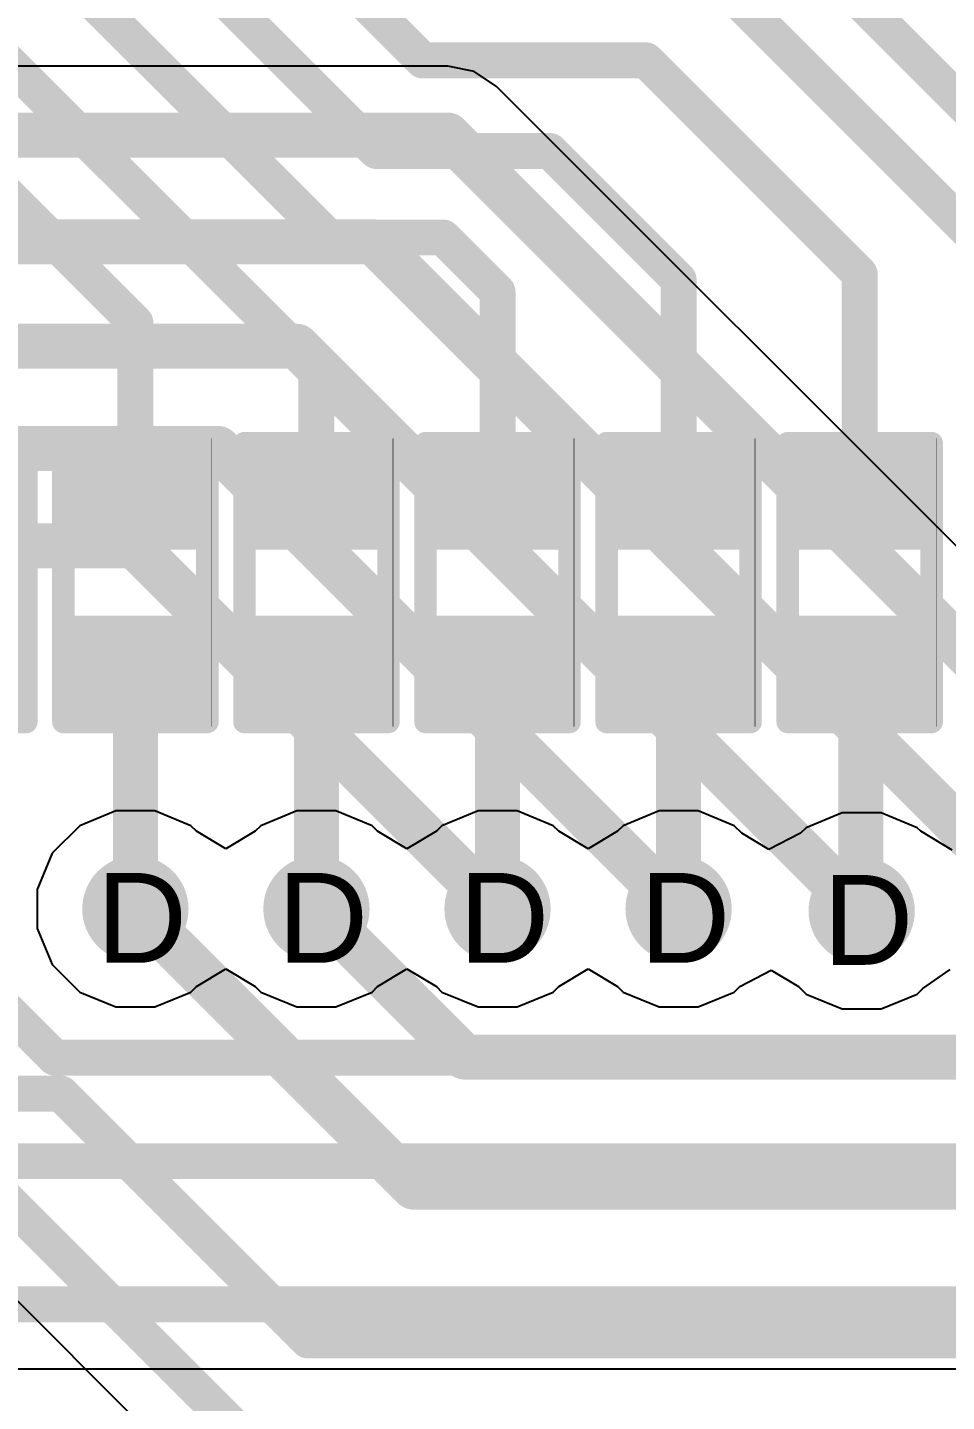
# Model space of a CAD drawing. Header units: inches. Extents: x -11 to 5428, y 0 to 5423.
# Drawn here: x 150.24 to 155.43, y 32.22 to 39.98 of the extents above; entities that cross this region are included whole.
import ezdxf

# ---------------------------------------------------------------- set-up
doc = ezdxf.new("R2010")
doc.units = ezdxf.units.IN
for name, color, linetype in [('Bottom Layer', 5, 'Continuous'), ('Drill Drawing', 1, 'Continuous'), ('GND', 16, 'Continuous'), ('PWR', 76, 'Continuous'), ('Top Layer', 1, 'Continuous'), ('Top Overlay', 2, 'Continuous'), ('Top Paste', 8, 'Continuous'), ('Top Solder', 216, 'Continuous'), ('Via Holes', 16, 'Continuous')]:
    doc.layers.add(name, color=color, linetype=linetype)
doc.styles.add('Arial', font='', dxfattribs={"height": 0.2})
doc.styles.get('Arial').set_extended_font_data('Arial')

# ---------------------------------------------------------------- blocks, each defined once
blk = doc.blocks.new('R___0402_472')
at = {"layer": 'Top Layer'}
for points in [[(-0.6985, -0.3175), (-0.6985, 0.3175), (-0.2413, 0.3175), (-0.2413, -0.3175)], [(0.2413, -0.3175), (0.2413, 0.3175), (0.6985, 0.3175), (0.6985, -0.3175)]]:
    blk.add_hatch(color=1, dxfattribs=at).paths.add_polyline_path(points)
at = {"layer": 'Top Paste'}
for points in [[(-0.6985, -0.3175), (-0.6985, 0.3175), (-0.2413, 0.3175), (-0.2413, -0.3175)], [(0.2413, -0.3175), (0.2413, 0.3175), (0.6985, 0.3175), (0.6985, -0.3175)]]:
    blk.add_hatch(color=8, dxfattribs=at).paths.add_polyline_path(points)
at = {"layer": 'Top Solder'}
for points in [[(-0.7535, -0.3725), (-0.7535, 0.3725), (-0.1863, 0.3725), (-0.1863, -0.3725)], [(0.1863, -0.3725), (0.1863, 0.3725), (0.7535, 0.3725), (0.7535, -0.3725)]]:
    blk.add_hatch(color=216, dxfattribs=at).paths.add_polyline_path(points)
at = {"layer": 'Top Overlay'}
for points in [[(-0.7874, 0.4064, 0.127, 0.127, 0), (0.7874, 0.4064, 0.127, 0.127, 0)], [(-0.7874, 0.4064, 0.127, 0.127, 0), (-0.7874, -0.4064, 0.127, 0.127, 0)], [(0.7874, 0.4064, 0.127, 0.127, 0), (0.7874, -0.4064, 0.127, 0.127, 0)], [(-0.7874, -0.4064, 0.127, 0.127, 0), (0.7874, -0.4064, 0.127, 0.127, 0)], [(-0.8128, -0.4318, 0.00323, 0.00323, 0), (0.8128, -0.4318, 0.00323, 0.00323, 0)]]:
    blk.add_lwpolyline(points, format="xyseb", dxfattribs=at)
for points in [[(-0.8191, 0.4064, 0.0635, 0.0635, 1), (-0.7556, 0.4064, 0.0635, 0.0635, 1)], [(-0.8191, 0.4064, 0.0635, 0.0635, 1), (-0.7556, 0.4064, 0.0635, 0.0635, 1)], [(0.7556, 0.4064, 0.0635, 0.0635, 1), (0.8191, 0.4064, 0.0635, 0.0635, 1)], [(0.7556, 0.4064, 0.0635, 0.0635, 1), (0.8191, 0.4064, 0.0635, 0.0635, 1)], [(-0.8191, -0.4064, 0.0635, 0.0635, 1), (-0.7556, -0.4064, 0.0635, 0.0635, 1)], [(-0.8191, -0.4064, 0.0635, 0.0635, 1), (-0.7556, -0.4064, 0.0635, 0.0635, 1)], [(0.7556, -0.4064, 0.0635, 0.0635, 1), (0.8191, -0.4064, 0.0635, 0.0635, 1)], [(0.7556, -0.4064, 0.0635, 0.0635, 1), (0.8191, -0.4064, 0.0635, 0.0635, 1)], [(-0.8136, -0.4318, 0.00161, 0.00161, 1), (-0.812, -0.4318, 0.00161, 0.00161, 1)], [(0.812, -0.4318, 0.00161, 0.00161, 1), (0.8136, -0.4318, 0.00161, 0.00161, 1)]]:
    blk.add_lwpolyline(points, format="xyseb", close=True, dxfattribs=at)
blk = doc.blocks.new('R___0402_474')
at = {"layer": 'Top Layer'}
for points in [[(-0.6985, -0.3175), (-0.6985, 0.3175), (-0.2413, 0.3175), (-0.2413, -0.3175)], [(0.2413, -0.3175), (0.2413, 0.3175), (0.6985, 0.3175), (0.6985, -0.3175)]]:
    blk.add_hatch(color=1, dxfattribs=at).paths.add_polyline_path(points)
at = {"layer": 'Top Paste'}
for points in [[(-0.6985, -0.3175), (-0.6985, 0.3175), (-0.2413, 0.3175), (-0.2413, -0.3175)], [(0.2413, -0.3175), (0.2413, 0.3175), (0.6985, 0.3175), (0.6985, -0.3175)]]:
    blk.add_hatch(color=8, dxfattribs=at).paths.add_polyline_path(points)
at = {"layer": 'Top Solder'}
for points in [[(-0.7535, -0.3725), (-0.7535, 0.3725), (-0.1863, 0.3725), (-0.1863, -0.3725)], [(0.1863, -0.3725), (0.1863, 0.3725), (0.7535, 0.3725), (0.7535, -0.3725)]]:
    blk.add_hatch(color=216, dxfattribs=at).paths.add_polyline_path(points)
at = {"layer": 'Top Overlay'}
for points in [[(-0.7874, 0.4064, 0.127, 0.127, 0), (0.7874, 0.4064, 0.127, 0.127, 0)], [(-0.7874, 0.4064, 0.127, 0.127, 0), (-0.7874, -0.4064, 0.127, 0.127, 0)], [(0.7874, 0.4064, 0.127, 0.127, 0), (0.7874, -0.4064, 0.127, 0.127, 0)], [(-0.7874, -0.4064, 0.127, 0.127, 0), (0.7874, -0.4064, 0.127, 0.127, 0)], [(-0.8128, -0.4318, 0.00323, 0.00323, 0), (0.8128, -0.4318, 0.00323, 0.00323, 0)]]:
    blk.add_lwpolyline(points, format="xyseb", dxfattribs=at)
for points in [[(-0.8191, 0.4064, 0.0635, 0.0635, 1), (-0.7556, 0.4064, 0.0635, 0.0635, 1)], [(-0.8191, 0.4064, 0.0635, 0.0635, 1), (-0.7556, 0.4064, 0.0635, 0.0635, 1)], [(0.7556, 0.4064, 0.0635, 0.0635, 1), (0.8191, 0.4064, 0.0635, 0.0635, 1)], [(0.7556, 0.4064, 0.0635, 0.0635, 1), (0.8191, 0.4064, 0.0635, 0.0635, 1)], [(-0.8191, -0.4064, 0.0635, 0.0635, 1), (-0.7556, -0.4064, 0.0635, 0.0635, 1)], [(-0.8191, -0.4064, 0.0635, 0.0635, 1), (-0.7556, -0.4064, 0.0635, 0.0635, 1)], [(0.7556, -0.4064, 0.0635, 0.0635, 1), (0.8191, -0.4064, 0.0635, 0.0635, 1)], [(0.7556, -0.4064, 0.0635, 0.0635, 1), (0.8191, -0.4064, 0.0635, 0.0635, 1)], [(-0.8136, -0.4318, 0.00161, 0.00161, 1), (-0.812, -0.4318, 0.00161, 0.00161, 1)], [(0.812, -0.4318, 0.00161, 0.00161, 1), (0.8136, -0.4318, 0.00161, 0.00161, 1)]]:
    blk.add_lwpolyline(points, format="xyseb", close=True, dxfattribs=at)
blk = doc.blocks.new('R___0402_476')
at = {"layer": 'Top Layer'}
for points in [[(-0.6985, -0.3175), (-0.6985, 0.3175), (-0.2413, 0.3175), (-0.2413, -0.3175)], [(0.2413, -0.3175), (0.2413, 0.3175), (0.6985, 0.3175), (0.6985, -0.3175)]]:
    blk.add_hatch(color=1, dxfattribs=at).paths.add_polyline_path(points)
at = {"layer": 'Top Paste'}
for points in [[(-0.6985, -0.3175), (-0.6985, 0.3175), (-0.2413, 0.3175), (-0.2413, -0.3175)], [(0.2413, -0.3175), (0.2413, 0.3175), (0.6985, 0.3175), (0.6985, -0.3175)]]:
    blk.add_hatch(color=8, dxfattribs=at).paths.add_polyline_path(points)
at = {"layer": 'Top Solder'}
for points in [[(-0.7535, -0.3725), (-0.7535, 0.3725), (-0.1863, 0.3725), (-0.1863, -0.3725)], [(0.1863, -0.3725), (0.1863, 0.3725), (0.7535, 0.3725), (0.7535, -0.3725)]]:
    blk.add_hatch(color=216, dxfattribs=at).paths.add_polyline_path(points)
at = {"layer": 'Top Overlay'}
for points in [[(-0.7874, 0.4064, 0.127, 0.127, 0), (0.7874, 0.4064, 0.127, 0.127, 0)], [(-0.7874, 0.4064, 0.127, 0.127, 0), (-0.7874, -0.4064, 0.127, 0.127, 0)], [(0.7874, 0.4064, 0.127, 0.127, 0), (0.7874, -0.4064, 0.127, 0.127, 0)], [(-0.7874, -0.4064, 0.127, 0.127, 0), (0.7874, -0.4064, 0.127, 0.127, 0)], [(-0.8128, -0.4318, 0.00323, 0.00323, 0), (0.8128, -0.4318, 0.00323, 0.00323, 0)]]:
    blk.add_lwpolyline(points, format="xyseb", dxfattribs=at)
for points in [[(-0.8191, 0.4064, 0.0635, 0.0635, 1), (-0.7556, 0.4064, 0.0635, 0.0635, 1)], [(-0.8191, 0.4064, 0.0635, 0.0635, 1), (-0.7556, 0.4064, 0.0635, 0.0635, 1)], [(0.7556, 0.4064, 0.0635, 0.0635, 1), (0.8191, 0.4064, 0.0635, 0.0635, 1)], [(0.7556, 0.4064, 0.0635, 0.0635, 1), (0.8191, 0.4064, 0.0635, 0.0635, 1)], [(-0.8191, -0.4064, 0.0635, 0.0635, 1), (-0.7556, -0.4064, 0.0635, 0.0635, 1)], [(-0.8191, -0.4064, 0.0635, 0.0635, 1), (-0.7556, -0.4064, 0.0635, 0.0635, 1)], [(0.7556, -0.4064, 0.0635, 0.0635, 1), (0.8191, -0.4064, 0.0635, 0.0635, 1)], [(0.7556, -0.4064, 0.0635, 0.0635, 1), (0.8191, -0.4064, 0.0635, 0.0635, 1)], [(-0.8136, -0.4318, 0.00161, 0.00161, 1), (-0.812, -0.4318, 0.00161, 0.00161, 1)], [(0.812, -0.4318, 0.00161, 0.00161, 1), (0.8136, -0.4318, 0.00161, 0.00161, 1)]]:
    blk.add_lwpolyline(points, format="xyseb", close=True, dxfattribs=at)
blk = doc.blocks.new('R___0402_489')
at = {"layer": 'Top Layer'}
for points in [[(-0.6985, -0.3175), (-0.6985, 0.3175), (-0.2413, 0.3175), (-0.2413, -0.3175)], [(0.2413, -0.3175), (0.2413, 0.3175), (0.6985, 0.3175), (0.6985, -0.3175)]]:
    blk.add_hatch(color=1, dxfattribs=at).paths.add_polyline_path(points)
at = {"layer": 'Top Paste'}
for points in [[(-0.6985, -0.3175), (-0.6985, 0.3175), (-0.2413, 0.3175), (-0.2413, -0.3175)], [(0.2413, -0.3175), (0.2413, 0.3175), (0.6985, 0.3175), (0.6985, -0.3175)]]:
    blk.add_hatch(color=8, dxfattribs=at).paths.add_polyline_path(points)
at = {"layer": 'Top Solder'}
for points in [[(-0.7535, -0.3725), (-0.7535, 0.3725), (-0.1863, 0.3725), (-0.1863, -0.3725)], [(0.1863, -0.3725), (0.1863, 0.3725), (0.7535, 0.3725), (0.7535, -0.3725)]]:
    blk.add_hatch(color=216, dxfattribs=at).paths.add_polyline_path(points)
at = {"layer": 'Top Overlay'}
for points in [[(-0.7874, 0.4064, 0.127, 0.127, 0), (0.7874, 0.4064, 0.127, 0.127, 0)], [(-0.7874, 0.4064, 0.127, 0.127, 0), (-0.7874, -0.4064, 0.127, 0.127, 0)], [(0.7874, 0.4064, 0.127, 0.127, 0), (0.7874, -0.4064, 0.127, 0.127, 0)], [(-0.7874, -0.4064, 0.127, 0.127, 0), (0.7874, -0.4064, 0.127, 0.127, 0)], [(-0.8128, -0.4318, 0.00323, 0.00323, 0), (0.8128, -0.4318, 0.00323, 0.00323, 0)]]:
    blk.add_lwpolyline(points, format="xyseb", dxfattribs=at)
for points in [[(-0.8191, 0.4064, 0.0635, 0.0635, 1), (-0.7556, 0.4064, 0.0635, 0.0635, 1)], [(-0.8191, 0.4064, 0.0635, 0.0635, 1), (-0.7556, 0.4064, 0.0635, 0.0635, 1)], [(0.7556, 0.4064, 0.0635, 0.0635, 1), (0.8191, 0.4064, 0.0635, 0.0635, 1)], [(0.7556, 0.4064, 0.0635, 0.0635, 1), (0.8191, 0.4064, 0.0635, 0.0635, 1)], [(-0.8191, -0.4064, 0.0635, 0.0635, 1), (-0.7556, -0.4064, 0.0635, 0.0635, 1)], [(-0.8191, -0.4064, 0.0635, 0.0635, 1), (-0.7556, -0.4064, 0.0635, 0.0635, 1)], [(0.7556, -0.4064, 0.0635, 0.0635, 1), (0.8191, -0.4064, 0.0635, 0.0635, 1)], [(0.7556, -0.4064, 0.0635, 0.0635, 1), (0.8191, -0.4064, 0.0635, 0.0635, 1)], [(-0.8136, -0.4318, 0.00161, 0.00161, 1), (-0.812, -0.4318, 0.00161, 0.00161, 1)], [(0.812, -0.4318, 0.00161, 0.00161, 1), (0.8136, -0.4318, 0.00161, 0.00161, 1)]]:
    blk.add_lwpolyline(points, format="xyseb", close=True, dxfattribs=at)
blk = doc.blocks.new('R___0402_491')
at = {"layer": 'Top Layer'}
for points in [[(-0.6985, -0.3175), (-0.6985, 0.3175), (-0.2413, 0.3175), (-0.2413, -0.3175)], [(0.2413, -0.3175), (0.2413, 0.3175), (0.6985, 0.3175), (0.6985, -0.3175)]]:
    blk.add_hatch(color=1, dxfattribs=at).paths.add_polyline_path(points)
at = {"layer": 'Top Paste'}
for points in [[(-0.6985, -0.3175), (-0.6985, 0.3175), (-0.2413, 0.3175), (-0.2413, -0.3175)], [(0.2413, -0.3175), (0.2413, 0.3175), (0.6985, 0.3175), (0.6985, -0.3175)]]:
    blk.add_hatch(color=8, dxfattribs=at).paths.add_polyline_path(points)
at = {"layer": 'Top Solder'}
for points in [[(-0.7535, -0.3725), (-0.7535, 0.3725), (-0.1863, 0.3725), (-0.1863, -0.3725)], [(0.1863, -0.3725), (0.1863, 0.3725), (0.7535, 0.3725), (0.7535, -0.3725)]]:
    blk.add_hatch(color=216, dxfattribs=at).paths.add_polyline_path(points)
at = {"layer": 'Top Overlay'}
for points in [[(-0.7874, 0.4064, 0.127, 0.127, 0), (0.7874, 0.4064, 0.127, 0.127, 0)], [(-0.7874, 0.4064, 0.127, 0.127, 0), (-0.7874, -0.4064, 0.127, 0.127, 0)], [(0.7874, 0.4064, 0.127, 0.127, 0), (0.7874, -0.4064, 0.127, 0.127, 0)], [(-0.7874, -0.4064, 0.127, 0.127, 0), (0.7874, -0.4064, 0.127, 0.127, 0)], [(-0.8128, -0.4318, 0.00323, 0.00323, 0), (0.8128, -0.4318, 0.00323, 0.00323, 0)]]:
    blk.add_lwpolyline(points, format="xyseb", dxfattribs=at)
for points in [[(-0.8191, 0.4064, 0.0635, 0.0635, 1), (-0.7556, 0.4064, 0.0635, 0.0635, 1)], [(-0.8191, 0.4064, 0.0635, 0.0635, 1), (-0.7556, 0.4064, 0.0635, 0.0635, 1)], [(0.7556, 0.4064, 0.0635, 0.0635, 1), (0.8191, 0.4064, 0.0635, 0.0635, 1)], [(0.7556, 0.4064, 0.0635, 0.0635, 1), (0.8191, 0.4064, 0.0635, 0.0635, 1)], [(-0.8191, -0.4064, 0.0635, 0.0635, 1), (-0.7556, -0.4064, 0.0635, 0.0635, 1)], [(-0.8191, -0.4064, 0.0635, 0.0635, 1), (-0.7556, -0.4064, 0.0635, 0.0635, 1)], [(0.7556, -0.4064, 0.0635, 0.0635, 1), (0.8191, -0.4064, 0.0635, 0.0635, 1)], [(0.7556, -0.4064, 0.0635, 0.0635, 1), (0.8191, -0.4064, 0.0635, 0.0635, 1)], [(-0.8136, -0.4318, 0.00161, 0.00161, 1), (-0.812, -0.4318, 0.00161, 0.00161, 1)], [(0.812, -0.4318, 0.00161, 0.00161, 1), (0.8136, -0.4318, 0.00161, 0.00161, 1)]]:
    blk.add_lwpolyline(points, format="xyseb", close=True, dxfattribs=at)
blk = doc.blocks.new('R___0402_510')
at = {"layer": 'Top Layer'}
for points in [[(-0.6985, -0.3175), (-0.6985, 0.3175), (-0.2413, 0.3175), (-0.2413, -0.3175)], [(0.2413, -0.3175), (0.2413, 0.3175), (0.6985, 0.3175), (0.6985, -0.3175)]]:
    blk.add_hatch(color=1, dxfattribs=at).paths.add_polyline_path(points)
at = {"layer": 'Top Paste'}
for points in [[(-0.6985, -0.3175), (-0.6985, 0.3175), (-0.2413, 0.3175), (-0.2413, -0.3175)], [(0.2413, -0.3175), (0.2413, 0.3175), (0.6985, 0.3175), (0.6985, -0.3175)]]:
    blk.add_hatch(color=8, dxfattribs=at).paths.add_polyline_path(points)
at = {"layer": 'Top Solder'}
for points in [[(-0.7535, -0.3725), (-0.7535, 0.3725), (-0.1863, 0.3725), (-0.1863, -0.3725)], [(0.1863, -0.3725), (0.1863, 0.3725), (0.7535, 0.3725), (0.7535, -0.3725)]]:
    blk.add_hatch(color=216, dxfattribs=at).paths.add_polyline_path(points)
at = {"layer": 'Top Overlay'}
for points in [[(0.7874, 0.4064, 0.127, 0.127, 0), (-0.7874, 0.4064, 0.127, 0.127, 0)], [(-0.7874, -0.4064, 0.127, 0.127, 0), (-0.7874, 0.4064, 0.127, 0.127, 0)], [(0.7874, -0.4064, 0.127, 0.127, 0), (0.7874, 0.4064, 0.127, 0.127, 0)], [(0.7874, -0.4064, 0.127, 0.127, 0), (-0.7874, -0.4064, 0.127, 0.127, 0)], [(0.8128, -0.4318, 0.00323, 0.00323, 0), (-0.8128, -0.4318, 0.00323, 0.00323, 0)]]:
    blk.add_lwpolyline(points, format="xyseb", dxfattribs=at)
for points in [[(-0.8191, 0.4064, 0.0635, 0.0635, 1), (-0.7556, 0.4064, 0.0635, 0.0635, 1)], [(-0.8191, 0.4064, 0.0635, 0.0635, 1), (-0.7556, 0.4064, 0.0635, 0.0635, 1)], [(0.7556, 0.4064, 0.0635, 0.0635, 1), (0.8191, 0.4064, 0.0635, 0.0635, 1)], [(0.7556, 0.4064, 0.0635, 0.0635, 1), (0.8191, 0.4064, 0.0635, 0.0635, 1)], [(-0.8191, -0.4064, 0.0635, 0.0635, 1), (-0.7556, -0.4064, 0.0635, 0.0635, 1)], [(-0.8191, -0.4064, 0.0635, 0.0635, 1), (-0.7556, -0.4064, 0.0635, 0.0635, 1)], [(0.7556, -0.4064, 0.0635, 0.0635, 1), (0.8191, -0.4064, 0.0635, 0.0635, 1)], [(0.7556, -0.4064, 0.0635, 0.0635, 1), (0.8191, -0.4064, 0.0635, 0.0635, 1)], [(-0.8136, -0.4318, 0.00161, 0.00161, 1), (-0.812, -0.4318, 0.00161, 0.00161, 1)], [(0.812, -0.4318, 0.00161, 0.00161, 1), (0.8136, -0.4318, 0.00161, 0.00161, 1)]]:
    blk.add_lwpolyline(points, format="xyseb", close=True, dxfattribs=at)

msp = doc.modelspace()

# ---------------------------------------------------------------- hatches: boundary and pattern name
at = {"layer": 'Bottom Layer'}
h = msp.add_hatch(color=5, dxfattribs=at)
edge = h.paths.add_edge_path()
edge.add_arc((150.8513, 35), 0.3, 0, 360)
h = msp.add_hatch(color=5, dxfattribs=at)
edge = h.paths.add_edge_path()
edge.add_arc((151.8735, 35), 0.3, 0, 360)
h = msp.add_hatch(color=5, dxfattribs=at)
edge = h.paths.add_edge_path()
edge.add_arc((152.8958, 35), 0.3, 0, 360)
h = msp.add_hatch(color=5, dxfattribs=at)
edge = h.paths.add_edge_path()
edge.add_arc((153.9181, 35), 0.3, 0, 360)
h = msp.add_hatch(color=5, dxfattribs=at)
edge = h.paths.add_edge_path()
edge.add_arc((154.9517, 34.9887), 0.3, 0, 360)
at = {"layer": 'GND'}
h = msp.add_hatch(color=16, dxfattribs=at)
edge = h.paths.add_edge_path()
edge.add_arc((150.8513, 35), 0.3, 0, 360)
h = msp.add_hatch(color=16, dxfattribs=at)
edge = h.paths.add_edge_path()
edge.add_arc((151.8735, 35), 0.3, 0, 360)
h = msp.add_hatch(color=16, dxfattribs=at)
edge = h.paths.add_edge_path()
edge.add_arc((152.8958, 35), 0.3, 0, 360)
h = msp.add_hatch(color=16, dxfattribs=at)
edge = h.paths.add_edge_path()
edge.add_arc((153.9181, 35), 0.3, 0, 360)
h = msp.add_hatch(color=16, dxfattribs=at)
edge = h.paths.add_edge_path()
edge.add_arc((154.9517, 34.9887), 0.3, 0, 360)
at = {"layer": 'PWR'}
h = msp.add_hatch(color=76, dxfattribs=at)
edge = h.paths.add_edge_path()
edge.add_arc((150.8513, 35), 0.3, 0, 360)
h = msp.add_hatch(color=76, dxfattribs=at)
edge = h.paths.add_edge_path()
edge.add_arc((151.8735, 35), 0.3, 0, 360)
h = msp.add_hatch(color=76, dxfattribs=at)
edge = h.paths.add_edge_path()
edge.add_arc((152.8958, 35), 0.3, 0, 360)
h = msp.add_hatch(color=76, dxfattribs=at)
edge = h.paths.add_edge_path()
edge.add_arc((153.9181, 35), 0.3, 0, 360)
h = msp.add_hatch(color=76, dxfattribs=at)
edge = h.paths.add_edge_path()
edge.add_arc((154.9517, 34.9887), 0.3, 0, 360)
at = {"layer": 'Top Layer'}
h = msp.add_hatch(color=1, dxfattribs=at)
edge = h.paths.add_edge_path()
edge.add_arc((150.8513, 35), 0.3, 0, 360)
h = msp.add_hatch(color=1, dxfattribs=at)
edge = h.paths.add_edge_path()
edge.add_arc((151.8735, 35), 0.3, 0, 360)
h = msp.add_hatch(color=1, dxfattribs=at)
edge = h.paths.add_edge_path()
edge.add_arc((152.8958, 35), 0.3, 0, 360)
h = msp.add_hatch(color=1, dxfattribs=at)
edge = h.paths.add_edge_path()
edge.add_arc((153.9181, 35), 0.3, 0, 360)
h = msp.add_hatch(color=1, dxfattribs=at)
edge = h.paths.add_edge_path()
edge.add_arc((154.9517, 34.9887), 0.3, 0, 360)
at = {"layer": 'Via Holes'}
h = msp.add_hatch(color=7, dxfattribs=at)
edge = h.paths.add_edge_path()
edge.add_arc((150.8513, 35), 0.15, 0, 360)
h = msp.add_hatch(color=7, dxfattribs=at)
edge = h.paths.add_edge_path()
edge.add_arc((151.8735, 35), 0.15, 0, 360)
h = msp.add_hatch(color=7, dxfattribs=at)
edge = h.paths.add_edge_path()
edge.add_arc((152.8958, 35), 0.15, 0, 360)
h = msp.add_hatch(color=7, dxfattribs=at)
edge = h.paths.add_edge_path()
edge.add_arc((153.9181, 35), 0.15, 0, 360)
h = msp.add_hatch(color=7, dxfattribs=at)
edge = h.paths.add_edge_path()
edge.add_arc((154.9517, 34.9887), 0.15, 0, 360)

# ---------------------------------------------------------------- linework, layer by layer
at = {"layer": 'Bottom Layer'}
for p, q in [((152.6149, 39.7585), (128.5435, 39.7585)), ((152.7636, 39.7289), (152.6149, 39.7585)), ((152.8896, 39.6447), (152.7636, 39.7289)), ((156.9803, 35.554), (152.8896, 39.6447)), ((149.9372, 33.0349), (151.2498, 31.7222))]:
    msp.add_line(p, q, dxfattribs=at)
for points in [[(128.3826, 39.37, 0.254, 0.254, 0), (152.6149, 39.37, 0.254, 0.254, 0)], [(152.6149, 39.37, 0.254, 0.254, 0), (156.9849, 35, 0.254, 0.254, 0)], [(128.0299, 38.767, 0.254, 0.254, 0), (152.1957, 38.767, 0.254, 0.254, 0)], [(152.1957, 38.767, 0.254, 0.254, 0), (155.9627, 35, 0.254, 0.254, 0)], [(127.6522, 38.1771, 0.254, 0.254, 0), (151.7633, 38.1771, 0.254, 0.254, 0)], [(151.7633, 38.1771, 0.254, 0.254, 0), (154.9517, 34.9887, 0.254, 0.254, 0)], [(127.6807, 37.6003, 0.254, 0.254, 0), (151.3178, 37.6003, 0.254, 0.254, 0)], [(151.3178, 37.6003, 0.254, 0.254, 0), (153.9181, 35, 0.254, 0.254, 0)], [(127.8974, 37.0497, 0.254, 0.254, 0), (150.8461, 37.0497, 0.254, 0.254, 0)], [(150.8461, 37.0497, 0.254, 0.254, 0), (152.8958, 35, 0.254, 0.254, 0)], [(150.8513, 35, 0.254, 0.254, 0), (152.4231, 33.4282, 0.254, 0.254, 0)], [(151.8735, 35, 0.254, 0.254, 0), (152.7105, 34.163, 0.254, 0.254, 0)], [(152.7105, 34.163, 0.254, 0.254, 0), (157.3276, 34.163, 0.254, 0.254, 0)], [(130.9202, 33.9563, 0.2032, 0.2032, 0), (150.432, 33.9563, 0.2032, 0.2032, 0)], [(150.432, 33.9563, 0.2032, 0.2032, 0), (151.8255, 32.5628, 0.2032, 0.2032, 0)], [(152.4231, 33.4282, 0.254, 0.254, 0), (157.5015, 33.4282, 0.254, 0.254, 0)], [(150.0873, 33.3975, 0.2032, 0.2032, 0), (151.5062, 31.9786, 0.2032, 0.2032, 0)], [(151.8255, 32.5628, 0.2032, 0.2032, 0), (160.0126, 32.5628, 0.2032, 0.2032, 0)]]:
    msp.add_lwpolyline(points, format="xyseb", dxfattribs=at)
for points in [[(152.5514, 39.37, 0.127, 0.127, 1), (152.6784, 39.37, 0.127, 0.127, 1)], [(152.5514, 39.37, 0.127, 0.127, 1), (152.6784, 39.37, 0.127, 0.127, 1)], [(152.1322, 38.767, 0.127, 0.127, 1), (152.2592, 38.767, 0.127, 0.127, 1)], [(152.1322, 38.767, 0.127, 0.127, 1), (152.2592, 38.767, 0.127, 0.127, 1)], [(151.6998, 38.1771, 0.127, 0.127, 1), (151.8268, 38.1771, 0.127, 0.127, 1)], [(151.6998, 38.1771, 0.127, 0.127, 1), (151.8268, 38.1771, 0.127, 0.127, 1)], [(151.2543, 37.6003, 0.127, 0.127, 1), (151.3813, 37.6003, 0.127, 0.127, 1)], [(151.2543, 37.6003, 0.127, 0.127, 1), (151.3813, 37.6003, 0.127, 0.127, 1)], [(150.7826, 37.0497, 0.127, 0.127, 1), (150.9096, 37.0497, 0.127, 0.127, 1)], [(150.7826, 37.0497, 0.127, 0.127, 1), (150.9096, 37.0497, 0.127, 0.127, 1)], [(150.7878, 35, 0.127, 0.127, 1), (150.9148, 35, 0.127, 0.127, 1)], [(151.81, 35, 0.127, 0.127, 1), (151.937, 35, 0.127, 0.127, 1)], [(152.8323, 35, 0.127, 0.127, 1), (152.9593, 35, 0.127, 0.127, 1)], [(153.8546, 35, 0.127, 0.127, 1), (153.9816, 35, 0.127, 0.127, 1)], [(154.8882, 34.9887, 0.127, 0.127, 1), (155.0152, 34.9887, 0.127, 0.127, 1)], [(152.647, 34.163, 0.127, 0.127, 1), (152.774, 34.163, 0.127, 0.127, 1)], [(152.647, 34.163, 0.127, 0.127, 1), (152.774, 34.163, 0.127, 0.127, 1)], [(150.3812, 33.9563, 0.1016, 0.1016, 1), (150.4828, 33.9563, 0.1016, 0.1016, 1)], [(150.3812, 33.9563, 0.1016, 0.1016, 1), (150.4828, 33.9563, 0.1016, 0.1016, 1)], [(152.3596, 33.4282, 0.127, 0.127, 1), (152.4866, 33.4282, 0.127, 0.127, 1)], [(152.3596, 33.4282, 0.127, 0.127, 1), (152.4866, 33.4282, 0.127, 0.127, 1)], [(151.7747, 32.5628, 0.1016, 0.1016, 1), (151.8763, 32.5628, 0.1016, 0.1016, 1)], [(151.7747, 32.5628, 0.1016, 0.1016, 1), (151.8763, 32.5628, 0.1016, 0.1016, 1)]]:
    msp.add_lwpolyline(points, format="xyseb", close=True, dxfattribs=at)
at = {"layer": 'GND'}
for p, q in [((150.7411, 35.554), (150.5375, 35.4697)), ((150.9615, 35.554), (150.7411, 35.554)), ((151.1651, 35.4697), (150.9615, 35.554)), ((151.7633, 35.554), (151.5597, 35.4697)), ((151.9837, 35.554), (151.7633, 35.554)), ((152.1873, 35.4697), (151.9837, 35.554)), ((152.7856, 35.554), (152.582, 35.4697)), ((153.006, 35.554), (152.7856, 35.554)), ((153.2096, 35.4697), (153.006, 35.554)), ((153.8079, 35.554), (153.6043, 35.4697)), ((154.0283, 35.554), (153.8079, 35.554)), ((154.2319, 35.4697), (154.0283, 35.554)), ((154.8415, 35.5427), (154.6379, 35.4583)), ((155.0619, 35.5427), (154.8415, 35.5427)), ((155.2655, 35.4583), (155.0619, 35.5427)), ((150.5375, 35.4697), (150.3816, 35.3138)), ((151.1965, 35.4383), (151.1651, 35.4697)), ((151.5597, 35.4697), (151.5283, 35.4383)), ((152.2187, 35.4383), (152.1873, 35.4697)), ((152.582, 35.4697), (152.5506, 35.4383)), ((153.241, 35.4383), (153.2096, 35.4697)), ((153.6043, 35.4697), (153.5729, 35.4383)), ((154.2746, 35.4269), (154.2319, 35.4697)), ((151.3624, 35.3387), (151.1965, 35.4383)), ((151.5283, 35.4383), (151.3624, 35.3387)), ((152.3847, 35.3387), (152.2187, 35.4383)), ((152.5506, 35.4383), (152.3847, 35.3387)), ((153.4069, 35.3387), (153.241, 35.4383)), ((153.5729, 35.4383), (153.4069, 35.3387)), ((154.4282, 35.3348), (154.2746, 35.4269)), ((154.6065, 35.4269), (154.4282, 35.3348)), ((154.6379, 35.4583), (154.6065, 35.4269)), ((155.2856, 35.4383), (155.2655, 35.4583)), ((155.4634, 35.3316), (155.2856, 35.4383)), ((150.3816, 35.3138), (150.2973, 35.1102)), ((150.2973, 35.1102), (150.2973, 34.8898)), ((150.2973, 34.8898), (150.3816, 34.6862)), ((150.3816, 34.6862), (150.5375, 34.5303)), ((151.1965, 34.5617), (151.3624, 34.6613)), ((151.3624, 34.6613), (151.5283, 34.5617)), ((152.2187, 34.5617), (152.3847, 34.6613)), ((152.3847, 34.6613), (152.5506, 34.5617)), ((153.241, 34.5617), (153.4069, 34.6613)), ((153.4069, 34.6613), (153.5729, 34.5617)), ((154.2633, 34.5617), (154.4415, 34.6539)), ((154.4415, 34.6539), (154.5952, 34.5617)), ((155.2969, 34.5504), (155.451, 34.6571)), ((150.5375, 34.5303), (150.7411, 34.446)), ((150.9615, 34.446), (151.1651, 34.5303)), ((151.1651, 34.5303), (151.1965, 34.5617)), ((151.5283, 34.5617), (151.5597, 34.5303)), ((151.5597, 34.5303), (151.7633, 34.446)), ((151.9837, 34.446), (152.1873, 34.5303)), ((152.1873, 34.5303), (152.2187, 34.5617)), ((152.5506, 34.5617), (152.582, 34.5303)), ((152.582, 34.5303), (152.7856, 34.446)), ((153.006, 34.446), (153.2096, 34.5303)), ((153.2096, 34.5303), (153.241, 34.5617)), ((153.5729, 34.5617), (153.6043, 34.5303)), ((153.6043, 34.5303), (153.8079, 34.446)), ((154.0283, 34.446), (154.2319, 34.5303)), ((154.2319, 34.5303), (154.2633, 34.5617)), ((154.5952, 34.5617), (154.6379, 34.519)), ((155.2655, 34.519), (155.2969, 34.5504)), ((154.6379, 34.519), (154.8415, 34.4347)), ((155.0619, 34.4347), (155.2655, 34.519)), ((150.7411, 34.446), (150.9615, 34.446)), ((151.7633, 34.446), (151.9837, 34.446)), ((152.7856, 34.446), (153.006, 34.446)), ((153.8079, 34.446), (154.0283, 34.446)), ((154.8415, 34.4347), (155.0619, 34.4347))]:
    msp.add_line(p, q, dxfattribs=at)
at = {"layer": 'PWR'}
for p, q in [((150.7411, 35.554), (150.5375, 35.4697)), ((150.9615, 35.554), (150.7411, 35.554)), ((151.1651, 35.4697), (150.9615, 35.554)), ((151.7633, 35.554), (151.5597, 35.4697)), ((151.9837, 35.554), (151.7633, 35.554)), ((152.1873, 35.4697), (151.9837, 35.554)), ((152.7856, 35.554), (152.582, 35.4697)), ((153.006, 35.554), (152.7856, 35.554)), ((153.2096, 35.4697), (153.006, 35.554)), ((153.8079, 35.554), (153.6043, 35.4697)), ((154.0283, 35.554), (153.8079, 35.554)), ((154.2319, 35.4697), (154.0283, 35.554)), ((154.8415, 35.5427), (154.6379, 35.4583)), ((155.0619, 35.5427), (154.8415, 35.5427)), ((155.2655, 35.4583), (155.0619, 35.5427)), ((150.5375, 35.4697), (150.3816, 35.3138)), ((151.1965, 35.4383), (151.1651, 35.4697)), ((151.5597, 35.4697), (151.5283, 35.4383)), ((152.2187, 35.4383), (152.1873, 35.4697)), ((152.582, 35.4697), (152.5506, 35.4383)), ((153.241, 35.4383), (153.2096, 35.4697)), ((153.6043, 35.4697), (153.5729, 35.4383)), ((154.2746, 35.4269), (154.2319, 35.4697)), ((151.3624, 35.3387), (151.1965, 35.4383)), ((151.5283, 35.4383), (151.3624, 35.3387)), ((152.3847, 35.3387), (152.2187, 35.4383)), ((152.5506, 35.4383), (152.3847, 35.3387)), ((153.4069, 35.3387), (153.241, 35.4383)), ((153.5729, 35.4383), (153.4069, 35.3387)), ((154.4282, 35.3348), (154.2746, 35.4269)), ((154.6065, 35.4269), (154.4282, 35.3348)), ((154.6379, 35.4583), (154.6065, 35.4269)), ((155.2856, 35.4383), (155.2655, 35.4583)), ((155.4634, 35.3316), (155.2856, 35.4383)), ((150.3816, 35.3138), (150.2973, 35.1102)), ((150.2973, 35.1102), (150.2973, 34.8898)), ((150.2973, 34.8898), (150.3816, 34.6862)), ((150.3816, 34.6862), (150.5375, 34.5303)), ((151.1965, 34.5617), (151.3624, 34.6613)), ((151.3624, 34.6613), (151.5283, 34.5617)), ((152.2187, 34.5617), (152.3847, 34.6613)), ((152.3847, 34.6613), (152.5506, 34.5617)), ((153.241, 34.5617), (153.4069, 34.6613)), ((153.4069, 34.6613), (153.5729, 34.5617)), ((154.2633, 34.5617), (154.4415, 34.6539)), ((154.4415, 34.6539), (154.5952, 34.5617)), ((155.2969, 34.5504), (155.451, 34.6571)), ((150.5375, 34.5303), (150.7411, 34.446)), ((150.9615, 34.446), (151.1651, 34.5303)), ((151.1651, 34.5303), (151.1965, 34.5617)), ((151.5283, 34.5617), (151.5597, 34.5303)), ((151.5597, 34.5303), (151.7633, 34.446)), ((151.9837, 34.446), (152.1873, 34.5303)), ((152.1873, 34.5303), (152.2187, 34.5617)), ((152.5506, 34.5617), (152.582, 34.5303)), ((152.582, 34.5303), (152.7856, 34.446)), ((153.006, 34.446), (153.2096, 34.5303)), ((153.2096, 34.5303), (153.241, 34.5617)), ((153.5729, 34.5617), (153.6043, 34.5303)), ((153.6043, 34.5303), (153.8079, 34.446)), ((154.0283, 34.446), (154.2319, 34.5303)), ((154.2319, 34.5303), (154.2633, 34.5617)), ((154.5952, 34.5617), (154.6379, 34.519)), ((155.2655, 34.519), (155.2969, 34.5504)), ((154.6379, 34.519), (154.8415, 34.4347)), ((155.0619, 34.4347), (155.2655, 34.519)), ((150.7411, 34.446), (150.9615, 34.446)), ((151.7633, 34.446), (151.9837, 34.446)), ((152.7856, 34.446), (153.006, 34.446)), ((153.8079, 34.446), (154.0283, 34.446)), ((154.8415, 34.4347), (155.0619, 34.4347))]:
    msp.add_line(p, q, dxfattribs=at)
at = {"layer": 'Top Layer'}
msp.add_line((148.5081, 32.4034), (173.1144, 32.4034), dxfattribs=at)
for points in [[(153.0478, 42.0184, 0.2032, 0.2032, 0), (156.3564, 38.7098, 0.2032, 0.2032, 0)], [(152.5478, 41.8336, 0.2032, 0.2032, 0), (155.9627, 38.4188, 0.2032, 0.2032, 0)], [(151.0478, 41.217, 0.2032, 0.2032, 0), (152.4731, 39.7917, 0.2032, 0.2032, 0)], [(150.5478, 40.9439, 0.2032, 0.2032, 0), (152.2115, 39.2802, 0.2032, 0.2032, 0)], [(150.0478, 40.688, 0.2032, 0.2032, 0), (151.9444, 38.7914, 0.2032, 0.2032, 0)], [(149.5497, 40.3673, 0.2032, 0.2032, 0), (151.8735, 38.0435, 0.2032, 0.2032, 0)], [(149.0478, 40.1133, 0.2032, 0.2032, 0), (150.8513, 38.3099, 0.2032, 0.2032, 0)], [(152.4731, 39.7917, 0.2032, 0.2032, 0), (153.7337, 39.7917, 0.2032, 0.2032, 0)], [(153.7337, 39.7917, 0.2032, 0.2032, 0), (154.9404, 38.5849, 0.2032, 0.2032, 0)], [(152.2115, 39.2802, 0.2032, 0.2032, 0), (153.1906, 39.2802, 0.2032, 0.2032, 0)], [(153.1906, 39.2802, 0.2032, 0.2032, 0), (153.9181, 38.5527, 0.2032, 0.2032, 0)], [(151.9444, 38.7914, 0.2032, 0.2032, 0), (152.5886, 38.7914, 0.2032, 0.2032, 0)], [(152.5886, 38.7914, 0.2032, 0.2032, 0), (152.8958, 38.4842, 0.2032, 0.2032, 0)], [(153.9181, 37.3126, 0.2032, 0.2032, 0), (153.9181, 38.5527, 0.2032, 0.2032, 0)], [(154.9404, 37.3126, 0.2032, 0.2032, 0), (154.9404, 38.5849, 0.2032, 0.2032, 0)], [(152.8958, 37.3126, 0.2032, 0.2032, 0), (152.8958, 38.4842, 0.2032, 0.2032, 0)], [(150.8513, 37.3126, 0.2032, 0.2032, 0), (150.8513, 38.3099, 0.2032, 0.2032, 0)], [(151.8735, 37.3126, 0.2032, 0.2032, 0), (151.8735, 38.0435, 0.2032, 0.2032, 0)], [(150.8513, 35, 0.254, 0.254, 0), (150.8513, 36.3728, 0.254, 0.254, 0)], [(151.8735, 35, 0.254, 0.254, 0), (151.8735, 36.3728, 0.254, 0.254, 0)], [(152.8958, 35, 0.254, 0.254, 0), (152.8958, 36.3728, 0.254, 0.254, 0)], [(153.9181, 35, 0.254, 0.254, 0), (153.9181, 36.3728, 0.254, 0.254, 0)], [(154.9461, 34.9943, 0.254, 0.254, 0), (154.9461, 36.3671, 0.254, 0.254, 0)], [(154.9461, 34.9943, 0.254, 0.254, 0), (154.9517, 34.9887, 0.254, 0.254, 0)], [(149.829, 34.7274, 0.2032, 0.2032, 0), (150.397, 34.1594, 0.2032, 0.2032, 0)], [(150.397, 34.1594, 0.2032, 0.2032, 0), (167.5872, 34.1594, 0.2032, 0.2032, 0)], [(149.6606, 33.5752, 0.2032, 0.2032, 0), (167.8187, 33.5752, 0.2032, 0.2032, 0)], [(148.5081, 32.766, 0.2032, 0.2032, 0), (173.1144, 32.766, 0.2032, 0.2032, 0)]]:
    msp.add_lwpolyline(points, format="xyseb", dxfattribs=at)
for points in [[(152.4223, 39.7917, 0.1016, 0.1016, 1), (152.5239, 39.7917, 0.1016, 0.1016, 1)], [(152.4223, 39.7917, 0.1016, 0.1016, 1), (152.5239, 39.7917, 0.1016, 0.1016, 1)], [(153.6829, 39.7917, 0.1016, 0.1016, 1), (153.7845, 39.7917, 0.1016, 0.1016, 1)], [(153.6829, 39.7917, 0.1016, 0.1016, 1), (153.7845, 39.7917, 0.1016, 0.1016, 1)], [(152.1607, 39.2802, 0.1016, 0.1016, 1), (152.2623, 39.2802, 0.1016, 0.1016, 1)], [(152.1607, 39.2802, 0.1016, 0.1016, 1), (152.2623, 39.2802, 0.1016, 0.1016, 1)], [(153.1398, 39.2802, 0.1016, 0.1016, 1), (153.2414, 39.2802, 0.1016, 0.1016, 1)], [(153.1398, 39.2802, 0.1016, 0.1016, 1), (153.2414, 39.2802, 0.1016, 0.1016, 1)], [(151.8936, 38.7914, 0.1016, 0.1016, 1), (151.9952, 38.7914, 0.1016, 0.1016, 1)], [(151.8936, 38.7914, 0.1016, 0.1016, 1), (151.9952, 38.7914, 0.1016, 0.1016, 1)], [(152.5378, 38.7914, 0.1016, 0.1016, 1), (152.6394, 38.7914, 0.1016, 0.1016, 1)], [(152.5378, 38.7914, 0.1016, 0.1016, 1), (152.6394, 38.7914, 0.1016, 0.1016, 1)], [(153.8673, 38.5527, 0.1016, 0.1016, 1), (153.9689, 38.5527, 0.1016, 0.1016, 1)], [(153.8673, 38.5527, 0.1016, 0.1016, 1), (153.9689, 38.5527, 0.1016, 0.1016, 1)], [(154.8896, 38.5849, 0.1016, 0.1016, 1), (154.9912, 38.5849, 0.1016, 0.1016, 1)], [(154.8896, 38.5849, 0.1016, 0.1016, 1), (154.9912, 38.5849, 0.1016, 0.1016, 1)], [(152.845, 38.4842, 0.1016, 0.1016, 1), (152.9466, 38.4842, 0.1016, 0.1016, 1)], [(152.845, 38.4842, 0.1016, 0.1016, 1), (152.9466, 38.4842, 0.1016, 0.1016, 1)], [(150.8005, 38.3099, 0.1016, 0.1016, 1), (150.9021, 38.3099, 0.1016, 0.1016, 1)], [(150.8005, 38.3099, 0.1016, 0.1016, 1), (150.9021, 38.3099, 0.1016, 0.1016, 1)], [(151.8227, 38.0435, 0.1016, 0.1016, 1), (151.9243, 38.0435, 0.1016, 0.1016, 1)], [(151.8227, 38.0435, 0.1016, 0.1016, 1), (151.9243, 38.0435, 0.1016, 0.1016, 1)], [(150.8005, 37.3126, 0.1016, 0.1016, 1), (150.9021, 37.3126, 0.1016, 0.1016, 1)], [(151.8227, 37.3126, 0.1016, 0.1016, 1), (151.9243, 37.3126, 0.1016, 0.1016, 1)], [(152.845, 37.3126, 0.1016, 0.1016, 1), (152.9466, 37.3126, 0.1016, 0.1016, 1)], [(153.8673, 37.3126, 0.1016, 0.1016, 1), (153.9689, 37.3126, 0.1016, 0.1016, 1)], [(154.8896, 37.3126, 0.1016, 0.1016, 1), (154.9912, 37.3126, 0.1016, 0.1016, 1)], [(150.7878, 36.3728, 0.127, 0.127, 1), (150.9148, 36.3728, 0.127, 0.127, 1)], [(151.81, 36.3728, 0.127, 0.127, 1), (151.937, 36.3728, 0.127, 0.127, 1)], [(152.8323, 36.3728, 0.127, 0.127, 1), (152.9593, 36.3728, 0.127, 0.127, 1)], [(153.8546, 36.3728, 0.127, 0.127, 1), (153.9816, 36.3728, 0.127, 0.127, 1)], [(154.8826, 36.3671, 0.127, 0.127, 1), (155.0096, 36.3671, 0.127, 0.127, 1)], [(150.7878, 35, 0.127, 0.127, 1), (150.9148, 35, 0.127, 0.127, 1)], [(151.81, 35, 0.127, 0.127, 1), (151.937, 35, 0.127, 0.127, 1)], [(152.8323, 35, 0.127, 0.127, 1), (152.9593, 35, 0.127, 0.127, 1)], [(153.8546, 35, 0.127, 0.127, 1), (153.9816, 35, 0.127, 0.127, 1)], [(154.8826, 34.9943, 0.127, 0.127, 1), (155.0096, 34.9943, 0.127, 0.127, 1)], [(154.8826, 34.9943, 0.127, 0.127, 1), (155.0096, 34.9943, 0.127, 0.127, 1)], [(154.8882, 34.9887, 0.127, 0.127, 1), (155.0152, 34.9887, 0.127, 0.127, 1)], [(150.3462, 34.1594, 0.1016, 0.1016, 1), (150.4478, 34.1594, 0.1016, 0.1016, 1)], [(150.3462, 34.1594, 0.1016, 0.1016, 1), (150.4478, 34.1594, 0.1016, 0.1016, 1)]]:
    msp.add_lwpolyline(points, format="xyseb", close=True, dxfattribs=at)

# ---------------------------------------------------------------- block references
for name, p, rotation in [('R___0402_510', (149.829, 36.8427), 270), ('R___0402_489', (150.8513, 36.8427), 90), ('R___0402_491', (151.8735, 36.8427), 90), ('R___0402_472', (152.8958, 36.8427), 90), ('R___0402_474', (153.9181, 36.8427), 90), ('R___0402_476', (154.9404, 36.8427), 90)]:
    msp.add_blockref(name, p, dxfattribs=dict(rotation=rotation))

# ---------------------------------------------------------------- texts
at = {"layer": 'Drill Drawing', "style": 'Arial'}
for p in [(150.6312, 34.6953), (151.6534, 34.6953), (152.6757, 34.6953), (153.698, 34.6953), (154.7316, 34.6839)]:
    msp.add_text('D', height=0.508, dxfattribs=at).set_placement(p)

doc.saveas('drawing.dxf')
